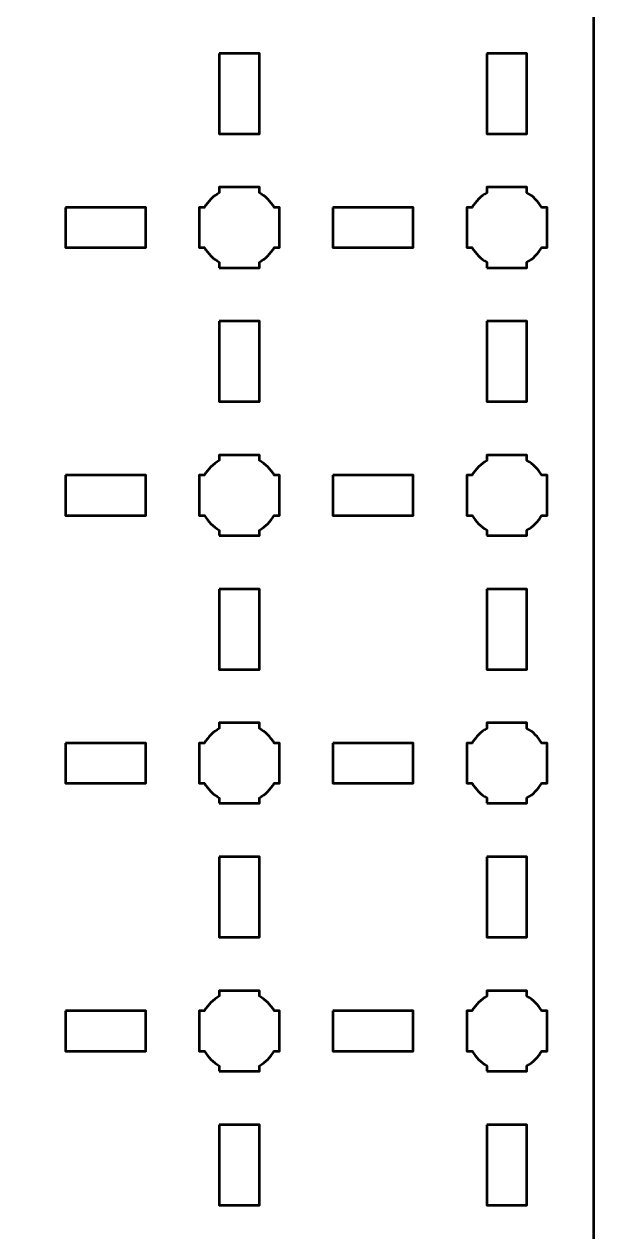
# Model space of a CAD drawing. Header units: centimetres. Extents: x -19.6 to 19.7, y -17.7 to 17.7.
# Drawn here: x 15.39 to 19.65, y -0.5 to 8.52 of the extents above; entities that cross this region are included whole.
import ezdxf

# ---------------------------------------------------------------- set-up
doc = ezdxf.new("R2010")
doc.units = ezdxf.units.CM
doc.header["$MEASUREMENT"] = 0
doc.layers.add('Layer 1', color=7, linetype='Continuous')

msp = doc.modelspace()

# ---------------------------------------------------------------- linework, layer by layer
at = {"layer": 'Layer 1', "lineweight": 53}
for points, knots in [([(-19.14991, 17.65006), (-19.14991, 17.65006), (19.15005, 17.65006), (19.15005, 17.65006), (19.15005, 17.65006), (19.42701, 17.65006), (19.65001, 17.42696), (19.65001, 17.14996), (19.65001, 17.14996), (19.65001, 17.14996), (19.65001, -17.14995), (19.65001, -17.14995), (19.65001, -17.14995), (19.65001, -17.42692), (19.42701, -17.65005), (19.15005, -17.65005), (19.15005, -17.65005), (19.15005, -17.65005), (-19.14991, -17.65005), (-19.14991, -17.65005), (-19.14991, -17.65005), (-19.42691, -17.65005), (-19.65, -17.42692), (-19.65, -17.14995), (-19.65, -17.14995), (-19.65, -17.14995), (-19.65, 17.14996), (-19.65, 17.14996), (-19.65, 17.14996), (-19.65, 17.42696), (-19.42691, 17.65006), (-19.14991, 17.65006)], [0, 0, 0, 0, 0.125, 0.125, 0.125, 0.125, 0.25, 0.25, 0.25, 0.25, 0.375, 0.375, 0.375, 0.375, 0.5, 0.5, 0.5, 0.5, 0.625, 0.625, 0.625, 0.625, 0.75, 0.75, 0.75, 0.75, 0.875, 0.875, 0.875, 0.875, 1, 1, 1, 1]), ([(16.85008, 8.30007), (16.85008, 8.30007), (17.15008, 8.30007), (17.15008, 8.30007), (17.15008, 8.30007), (17.15008, 8.30007), (17.15008, 7.70007), (17.15008, 7.70007), (17.15008, 7.70007), (17.15008, 7.70007), (16.85008, 7.70007), (16.85008, 7.70007), (16.85008, 7.70007), (16.85008, 7.70007), (16.85008, 8.30007), (16.85008, 8.30007)], [0, 0, 0, 0, 0.25, 0.25, 0.25, 0.25, 0.5, 0.5, 0.5, 0.5, 0.75, 0.75, 0.75, 0.75, 1, 1, 1, 1]), ([(18.85005, 8.30007), (18.85005, 8.30007), (19.15005, 8.30007), (19.15005, 8.30007), (19.15005, 8.30007), (19.15005, 8.30007), (19.15005, 7.70007), (19.15005, 7.70007), (19.15005, 7.70007), (19.15005, 7.70007), (18.85005, 7.70007), (18.85005, 7.70007), (18.85005, 7.70007), (18.85005, 7.70007), (18.85005, 8.30007), (18.85005, 8.30007)], [0, 0, 0, 0, 0.25, 0.25, 0.25, 0.25, 0.5, 0.5, 0.5, 0.5, 0.75, 0.75, 0.75, 0.75, 1, 1, 1, 1]), ([(16.84994, 6.70005), (16.84994, 6.70005), (16.84994, 6.74013), (16.84994, 6.74013), (16.84994, 6.74013), (16.80446, 6.76658), (16.76644, 6.80451), (16.74012, 6.85009), (16.74012, 6.85009), (16.74012, 6.85009), (16.70001, 6.85009), (16.70001, 6.85009), (16.70001, 6.85009), (16.70001, 6.85009), (16.70001, 7.00002), (16.70001, 7.00002), (16.70001, 7.00002), (16.70001, 7.00002), (16.70001, 7.15009), (16.70001, 7.15009), (16.70001, 7.15009), (16.70001, 7.15009), (16.74012, 7.15009), (16.74012, 7.15009), (16.74012, 7.15009), (16.76644, 7.19556), (16.80446, 7.23349), (16.84994, 7.25994), (16.84994, 7.25994), (16.84994, 7.25994), (16.84994, 7.30002), (16.84994, 7.30002), (16.84994, 7.30002), (16.84994, 7.30002), (17.00001, 7.30002), (17.00001, 7.30002), (17.00001, 7.30002), (17.00001, 7.30002), (17.14994, 7.30002), (17.14994, 7.30002), (17.14994, 7.30002), (17.14994, 7.30002), (17.14994, 7.25994), (17.14994, 7.25994), (17.14994, 7.25994), (17.19555, 7.23349), (17.23348, 7.19556), (17.25979, 7.15009), (17.25979, 7.15009), (17.25979, 7.15009), (17.30001, 7.15009), (17.30001, 7.15009), (17.30001, 7.15009), (17.30001, 7.15009), (17.30001, 7.00002), (17.30001, 7.00002), (17.30001, 7.00002), (17.30001, 7.00002), (17.30001, 6.85009), (17.30001, 6.85009), (17.30001, 6.85009), (17.30001, 6.85009), (17.25979, 6.85009), (17.25979, 6.85009), (17.25979, 6.85009), (17.23348, 6.80451), (17.19555, 6.76658), (17.14994, 6.74013), (17.14994, 6.74013), (17.14994, 6.74013), (17.14994, 6.70005), (17.14994, 6.70005), (17.14994, 6.70005), (17.14994, 6.70005), (17.00001, 6.70005), (17.00001, 6.70005), (17.00001, 6.70005), (17.00001, 6.70005), (16.84994, 6.70005), (16.84994, 6.70005)], [0, 0, 0, 0, 0.05, 0.05, 0.05, 0.05, 0.1, 0.1, 0.1, 0.1, 0.15, 0.15, 0.15, 0.15, 0.2, 0.2, 0.2, 0.2, 0.25, 0.25, 0.25, 0.25, 0.3, 0.3, 0.3, 0.3, 0.35, 0.35, 0.35, 0.35, 0.4, 0.4, 0.4, 0.4, 0.45, 0.45, 0.45, 0.45, 0.5, 0.5, 0.5, 0.5, 0.55, 0.55, 0.55, 0.55, 0.6, 0.6, 0.6, 0.6, 0.65, 0.65, 0.65, 0.65, 0.7, 0.7, 0.7, 0.7, 0.75, 0.75, 0.75, 0.75, 0.8, 0.8, 0.8, 0.8, 0.85, 0.85, 0.85, 0.85, 0.9, 0.9, 0.9, 0.9, 0.95, 0.95, 0.95, 0.95, 1, 1, 1, 1]), ([(18.84991, 6.70005), (18.84991, 6.70005), (18.84991, 6.74013), (18.84991, 6.74013), (18.84991, 6.74013), (18.80443, 6.76658), (18.76654, 6.80451), (18.74009, 6.85009), (18.74009, 6.85009), (18.74009, 6.85009), (18.69997, 6.85009), (18.69997, 6.85009), (18.69997, 6.85009), (18.69997, 6.85009), (18.69997, 7.00002), (18.69997, 7.00002), (18.69997, 7.00002), (18.69997, 7.00002), (18.69997, 7.15009), (18.69997, 7.15009), (18.69997, 7.15009), (18.69997, 7.15009), (18.74009, 7.15009), (18.74009, 7.15009), (18.74009, 7.15009), (18.76654, 7.19556), (18.80443, 7.23349), (18.84991, 7.25994), (18.84991, 7.25994), (18.84991, 7.25994), (18.84991, 7.30002), (18.84991, 7.30002), (18.84991, 7.30002), (18.84991, 7.30002), (18.99998, 7.30002), (18.99998, 7.30002), (18.99998, 7.30002), (18.99998, 7.30002), (19.14991, 7.30002), (19.14991, 7.30002), (19.14991, 7.30002), (19.14991, 7.30002), (19.14991, 7.25994), (19.14991, 7.25994), (19.14991, 7.25994), (19.19552, 7.23349), (19.23341, 7.19556), (19.25987, 7.15009), (19.25987, 7.15009), (19.25987, 7.15009), (19.29998, 7.15009), (19.29998, 7.15009), (19.29998, 7.15009), (19.29998, 7.15009), (19.29998, 7.00002), (19.29998, 7.00002), (19.29998, 7.00002), (19.29998, 7.00002), (19.29998, 6.85009), (19.29998, 6.85009), (19.29998, 6.85009), (19.29998, 6.85009), (19.25987, 6.85009), (19.25987, 6.85009), (19.25987, 6.85009), (19.23341, 6.80451), (19.19552, 6.76658), (19.14991, 6.74013), (19.14991, 6.74013), (19.14991, 6.74013), (19.14991, 6.70005), (19.14991, 6.70005), (19.14991, 6.70005), (19.14991, 6.70005), (18.99998, 6.70005), (18.99998, 6.70005), (18.99998, 6.70005), (18.99998, 6.70005), (18.84991, 6.70005), (18.84991, 6.70005)], [0, 0, 0, 0, 0.05, 0.05, 0.05, 0.05, 0.1, 0.1, 0.1, 0.1, 0.15, 0.15, 0.15, 0.15, 0.2, 0.2, 0.2, 0.2, 0.25, 0.25, 0.25, 0.25, 0.3, 0.3, 0.3, 0.3, 0.35, 0.35, 0.35, 0.35, 0.4, 0.4, 0.4, 0.4, 0.45, 0.45, 0.45, 0.45, 0.5, 0.5, 0.5, 0.5, 0.55, 0.55, 0.55, 0.55, 0.6, 0.6, 0.6, 0.6, 0.65, 0.65, 0.65, 0.65, 0.7, 0.7, 0.7, 0.7, 0.75, 0.75, 0.75, 0.75, 0.8, 0.8, 0.8, 0.8, 0.85, 0.85, 0.85, 0.85, 0.9, 0.9, 0.9, 0.9, 0.95, 0.95, 0.95, 0.95, 1, 1, 1, 1]), ([(15.69999, 7.14995), (15.69999, 7.14995), (16.29999, 7.14995), (16.29999, 7.14995), (16.29999, 7.14995), (16.29999, 7.14995), (16.29999, 6.84995), (16.29999, 6.84995), (16.29999, 6.84995), (16.29999, 6.84995), (15.69999, 6.84995), (15.69999, 6.84995), (15.69999, 6.84995), (15.69999, 6.84995), (15.69999, 7.14995), (15.69999, 7.14995)], [0, 0, 0, 0, 0.25, 0.25, 0.25, 0.25, 0.5, 0.5, 0.5, 0.5, 0.75, 0.75, 0.75, 0.75, 1, 1, 1, 1]), ([(17.70006, 7.14995), (17.70006, 7.14995), (18.30007, 7.14995), (18.30007, 7.14995), (18.30007, 7.14995), (18.30007, 7.14995), (18.30007, 6.84995), (18.30007, 6.84995), (18.30007, 6.84995), (18.30007, 6.84995), (17.70006, 6.84995), (17.70006, 6.84995), (17.70006, 6.84995), (17.70006, 6.84995), (17.70006, 7.14995), (17.70006, 7.14995)], [0, 0, 0, 0, 0.25, 0.25, 0.25, 0.25, 0.5, 0.5, 0.5, 0.5, 0.75, 0.75, 0.75, 0.75, 1, 1, 1, 1]), ([(16.85008, 6.3), (16.85008, 6.3), (17.15008, 6.3), (17.15008, 6.3), (17.15008, 6.3), (17.15008, 6.3), (17.15008, 5.7), (17.15008, 5.7), (17.15008, 5.7), (17.15008, 5.7), (16.85008, 5.7), (16.85008, 5.7), (16.85008, 5.7), (16.85008, 5.7), (16.85008, 6.3), (16.85008, 6.3)], [0, 0, 0, 0, 0.25, 0.25, 0.25, 0.25, 0.5, 0.5, 0.5, 0.5, 0.75, 0.75, 0.75, 0.75, 1, 1, 1, 1]), ([(18.85005, 6.3), (18.85005, 6.3), (19.15005, 6.3), (19.15005, 6.3), (19.15005, 6.3), (19.15005, 6.3), (19.15005, 5.7), (19.15005, 5.7), (19.15005, 5.7), (19.15005, 5.7), (18.85005, 5.7), (18.85005, 5.7), (18.85005, 5.7), (18.85005, 5.7), (18.85005, 6.3), (18.85005, 6.3)], [0, 0, 0, 0, 0.25, 0.25, 0.25, 0.25, 0.5, 0.5, 0.5, 0.5, 0.75, 0.75, 0.75, 0.75, 1, 1, 1, 1]), ([(16.84994, 4.70008), (16.84994, 4.70008), (16.84994, 4.74019), (16.84994, 4.74019), (16.84994, 4.74019), (16.80446, 4.76651), (16.76644, 4.80454), (16.74012, 4.85001), (16.74012, 4.85001), (16.74012, 4.85001), (16.70001, 4.85001), (16.70001, 4.85001), (16.70001, 4.85001), (16.70001, 4.85001), (16.70001, 5.00009), (16.70001, 5.00009), (16.70001, 5.00009), (16.70001, 5.00009), (16.70001, 5.15002), (16.70001, 5.15002), (16.70001, 5.15002), (16.70001, 5.15002), (16.74012, 5.15002), (16.74012, 5.15002), (16.74012, 5.15002), (16.76644, 5.19563), (16.80446, 5.23352), (16.84994, 5.25984), (16.84994, 5.25984), (16.84994, 5.25984), (16.84994, 5.30009), (16.84994, 5.30009), (16.84994, 5.30009), (16.84994, 5.30009), (17.00001, 5.30009), (17.00001, 5.30009), (17.00001, 5.30009), (17.00001, 5.30009), (17.14994, 5.30009), (17.14994, 5.30009), (17.14994, 5.30009), (17.14994, 5.30009), (17.14994, 5.25984), (17.14994, 5.25984), (17.14994, 5.25984), (17.19555, 5.23352), (17.23348, 5.19563), (17.25979, 5.15002), (17.25979, 5.15002), (17.25979, 5.15002), (17.30001, 5.15002), (17.30001, 5.15002), (17.30001, 5.15002), (17.30001, 5.15002), (17.30001, 5.00009), (17.30001, 5.00009), (17.30001, 5.00009), (17.30001, 5.00009), (17.30001, 4.85001), (17.30001, 4.85001), (17.30001, 4.85001), (17.30001, 4.85001), (17.25979, 4.85001), (17.25979, 4.85001), (17.25979, 4.85001), (17.23348, 4.80454), (17.19555, 4.76651), (17.14994, 4.74019), (17.14994, 4.74019), (17.14994, 4.74019), (17.14994, 4.70008), (17.14994, 4.70008), (17.14994, 4.70008), (17.14994, 4.70008), (17.00001, 4.70008), (17.00001, 4.70008), (17.00001, 4.70008), (17.00001, 4.70008), (16.84994, 4.70008), (16.84994, 4.70008)], [0, 0, 0, 0, 0.05, 0.05, 0.05, 0.05, 0.1, 0.1, 0.1, 0.1, 0.15, 0.15, 0.15, 0.15, 0.2, 0.2, 0.2, 0.2, 0.25, 0.25, 0.25, 0.25, 0.3, 0.3, 0.3, 0.3, 0.35, 0.35, 0.35, 0.35, 0.4, 0.4, 0.4, 0.4, 0.45, 0.45, 0.45, 0.45, 0.5, 0.5, 0.5, 0.5, 0.55, 0.55, 0.55, 0.55, 0.6, 0.6, 0.6, 0.6, 0.65, 0.65, 0.65, 0.65, 0.7, 0.7, 0.7, 0.7, 0.75, 0.75, 0.75, 0.75, 0.8, 0.8, 0.8, 0.8, 0.85, 0.85, 0.85, 0.85, 0.9, 0.9, 0.9, 0.9, 0.95, 0.95, 0.95, 0.95, 1, 1, 1, 1]), ([(18.84991, 4.70008), (18.84991, 4.70008), (18.84991, 4.74019), (18.84991, 4.74019), (18.84991, 4.74019), (18.80443, 4.76651), (18.76654, 4.80454), (18.74009, 4.85001), (18.74009, 4.85001), (18.74009, 4.85001), (18.69997, 4.85001), (18.69997, 4.85001), (18.69997, 4.85001), (18.69997, 4.85001), (18.69997, 5.00009), (18.69997, 5.00009), (18.69997, 5.00009), (18.69997, 5.00009), (18.69997, 5.15002), (18.69997, 5.15002), (18.69997, 5.15002), (18.69997, 5.15002), (18.74009, 5.15002), (18.74009, 5.15002), (18.74009, 5.15002), (18.76654, 5.19563), (18.80443, 5.23352), (18.84991, 5.25984), (18.84991, 5.25984), (18.84991, 5.25984), (18.84991, 5.30009), (18.84991, 5.30009), (18.84991, 5.30009), (18.84991, 5.30009), (18.99998, 5.30009), (18.99998, 5.30009), (18.99998, 5.30009), (18.99998, 5.30009), (19.14991, 5.30009), (19.14991, 5.30009), (19.14991, 5.30009), (19.14991, 5.30009), (19.14991, 5.25984), (19.14991, 5.25984), (19.14991, 5.25984), (19.19552, 5.23352), (19.23341, 5.19563), (19.25987, 5.15002), (19.25987, 5.15002), (19.25987, 5.15002), (19.29998, 5.15002), (19.29998, 5.15002), (19.29998, 5.15002), (19.29998, 5.15002), (19.29998, 5.00009), (19.29998, 5.00009), (19.29998, 5.00009), (19.29998, 5.00009), (19.29998, 4.85001), (19.29998, 4.85001), (19.29998, 4.85001), (19.29998, 4.85001), (19.25987, 4.85001), (19.25987, 4.85001), (19.25987, 4.85001), (19.23341, 4.80454), (19.19552, 4.76651), (19.14991, 4.74019), (19.14991, 4.74019), (19.14991, 4.74019), (19.14991, 4.70008), (19.14991, 4.70008), (19.14991, 4.70008), (19.14991, 4.70008), (18.99998, 4.70008), (18.99998, 4.70008), (18.99998, 4.70008), (18.99998, 4.70008), (18.84991, 4.70008), (18.84991, 4.70008)], [0, 0, 0, 0, 0.05, 0.05, 0.05, 0.05, 0.1, 0.1, 0.1, 0.1, 0.15, 0.15, 0.15, 0.15, 0.2, 0.2, 0.2, 0.2, 0.25, 0.25, 0.25, 0.25, 0.3, 0.3, 0.3, 0.3, 0.35, 0.35, 0.35, 0.35, 0.4, 0.4, 0.4, 0.4, 0.45, 0.45, 0.45, 0.45, 0.5, 0.5, 0.5, 0.5, 0.55, 0.55, 0.55, 0.55, 0.6, 0.6, 0.6, 0.6, 0.65, 0.65, 0.65, 0.65, 0.7, 0.7, 0.7, 0.7, 0.75, 0.75, 0.75, 0.75, 0.8, 0.8, 0.8, 0.8, 0.85, 0.85, 0.85, 0.85, 0.9, 0.9, 0.9, 0.9, 0.95, 0.95, 0.95, 0.95, 1, 1, 1, 1]), ([(15.69999, 5.15002), (15.69999, 5.15002), (16.29999, 5.15002), (16.29999, 5.15002), (16.29999, 5.15002), (16.29999, 5.15002), (16.29999, 4.85001), (16.29999, 4.85001), (16.29999, 4.85001), (16.29999, 4.85001), (15.69999, 4.85001), (15.69999, 4.85001), (15.69999, 4.85001), (15.69999, 4.85001), (15.69999, 5.15002), (15.69999, 5.15002)], [0, 0, 0, 0, 0.25, 0.25, 0.25, 0.25, 0.5, 0.5, 0.5, 0.5, 0.75, 0.75, 0.75, 0.75, 1, 1, 1, 1]), ([(17.70006, 5.15002), (17.70006, 5.15002), (18.30007, 5.15002), (18.30007, 5.15002), (18.30007, 5.15002), (18.30007, 5.15002), (18.30007, 4.85001), (18.30007, 4.85001), (18.30007, 4.85001), (18.30007, 4.85001), (17.70006, 4.85001), (17.70006, 4.85001), (17.70006, 4.85001), (17.70006, 4.85001), (17.70006, 5.15002), (17.70006, 5.15002)], [0, 0, 0, 0, 0.25, 0.25, 0.25, 0.25, 0.5, 0.5, 0.5, 0.5, 0.75, 0.75, 0.75, 0.75, 1, 1, 1, 1]), ([(16.85008, 4.30003), (16.85008, 4.30003), (17.15008, 4.30003), (17.15008, 4.30003), (17.15008, 4.30003), (17.15008, 4.30003), (17.15008, 3.70003), (17.15008, 3.70003), (17.15008, 3.70003), (17.15008, 3.70003), (16.85008, 3.70003), (16.85008, 3.70003), (16.85008, 3.70003), (16.85008, 3.70003), (16.85008, 4.30003), (16.85008, 4.30003)], [0, 0, 0, 0, 0.25, 0.25, 0.25, 0.25, 0.5, 0.5, 0.5, 0.5, 0.75, 0.75, 0.75, 0.75, 1, 1, 1, 1]), ([(18.85005, 4.30003), (18.85005, 4.30003), (19.15005, 4.30003), (19.15005, 4.30003), (19.15005, 4.30003), (19.15005, 4.30003), (19.15005, 3.70003), (19.15005, 3.70003), (19.15005, 3.70003), (19.15005, 3.70003), (18.85005, 3.70003), (18.85005, 3.70003), (18.85005, 3.70003), (18.85005, 3.70003), (18.85005, 4.30003), (18.85005, 4.30003)], [0, 0, 0, 0, 0.25, 0.25, 0.25, 0.25, 0.5, 0.5, 0.5, 0.5, 0.75, 0.75, 0.75, 0.75, 1, 1, 1, 1]), ([(16.84994, 2.70001), (16.84994, 2.70001), (16.84994, 2.74023), (16.84994, 2.74023), (16.84994, 2.74023), (16.80446, 2.76658), (16.76644, 2.80447), (16.74012, 2.85008), (16.74012, 2.85008), (16.74012, 2.85008), (16.70001, 2.85008), (16.70001, 2.85008), (16.70001, 2.85008), (16.70001, 2.85008), (16.70001, 3.00001), (16.70001, 3.00001), (16.70001, 3.00001), (16.70001, 3.00001), (16.70001, 3.15008), (16.70001, 3.15008), (16.70001, 3.15008), (16.70001, 3.15008), (16.74012, 3.15008), (16.74012, 3.15008), (16.74012, 3.15008), (16.76644, 3.19556), (16.80446, 3.23359), (16.84994, 3.2599), (16.84994, 3.2599), (16.84994, 3.2599), (16.84994, 3.30001), (16.84994, 3.30001), (16.84994, 3.30001), (16.84994, 3.30001), (17.00001, 3.30001), (17.00001, 3.30001), (17.00001, 3.30001), (17.00001, 3.30001), (17.14994, 3.30001), (17.14994, 3.30001), (17.14994, 3.30001), (17.14994, 3.30001), (17.14994, 3.2599), (17.14994, 3.2599), (17.14994, 3.2599), (17.19555, 3.23359), (17.23348, 3.19556), (17.25979, 3.15008), (17.25979, 3.15008), (17.25979, 3.15008), (17.30001, 3.15008), (17.30001, 3.15008), (17.30001, 3.15008), (17.30001, 3.15008), (17.30001, 3.00001), (17.30001, 3.00001), (17.30001, 3.00001), (17.30001, 3.00001), (17.30001, 2.85008), (17.30001, 2.85008), (17.30001, 2.85008), (17.30001, 2.85008), (17.25979, 2.85008), (17.25979, 2.85008), (17.25979, 2.85008), (17.23348, 2.80447), (17.19555, 2.76658), (17.14994, 2.74023), (17.14994, 2.74023), (17.14994, 2.74023), (17.14994, 2.70001), (17.14994, 2.70001), (17.14994, 2.70001), (17.14994, 2.70001), (17.00001, 2.70001), (17.00001, 2.70001), (17.00001, 2.70001), (17.00001, 2.70001), (16.84994, 2.70001), (16.84994, 2.70001)], [0, 0, 0, 0, 0.05, 0.05, 0.05, 0.05, 0.1, 0.1, 0.1, 0.1, 0.15, 0.15, 0.15, 0.15, 0.2, 0.2, 0.2, 0.2, 0.25, 0.25, 0.25, 0.25, 0.3, 0.3, 0.3, 0.3, 0.35, 0.35, 0.35, 0.35, 0.4, 0.4, 0.4, 0.4, 0.45, 0.45, 0.45, 0.45, 0.5, 0.5, 0.5, 0.5, 0.55, 0.55, 0.55, 0.55, 0.6, 0.6, 0.6, 0.6, 0.65, 0.65, 0.65, 0.65, 0.7, 0.7, 0.7, 0.7, 0.75, 0.75, 0.75, 0.75, 0.8, 0.8, 0.8, 0.8, 0.85, 0.85, 0.85, 0.85, 0.9, 0.9, 0.9, 0.9, 0.95, 0.95, 0.95, 0.95, 1, 1, 1, 1]), ([(18.84991, 2.70001), (18.84991, 2.70001), (18.84991, 2.74023), (18.84991, 2.74023), (18.84991, 2.74023), (18.80443, 2.76658), (18.76654, 2.80447), (18.74009, 2.85008), (18.74009, 2.85008), (18.74009, 2.85008), (18.69997, 2.85008), (18.69997, 2.85008), (18.69997, 2.85008), (18.69997, 2.85008), (18.69997, 3.00001), (18.69997, 3.00001), (18.69997, 3.00001), (18.69997, 3.00001), (18.69997, 3.15008), (18.69997, 3.15008), (18.69997, 3.15008), (18.69997, 3.15008), (18.74009, 3.15008), (18.74009, 3.15008), (18.74009, 3.15008), (18.76654, 3.19556), (18.80443, 3.23359), (18.84991, 3.2599), (18.84991, 3.2599), (18.84991, 3.2599), (18.84991, 3.30001), (18.84991, 3.30001), (18.84991, 3.30001), (18.84991, 3.30001), (18.99998, 3.30001), (18.99998, 3.30001), (18.99998, 3.30001), (18.99998, 3.30001), (19.14991, 3.30001), (19.14991, 3.30001), (19.14991, 3.30001), (19.14991, 3.30001), (19.14991, 3.2599), (19.14991, 3.2599), (19.14991, 3.2599), (19.19552, 3.23359), (19.23341, 3.19556), (19.25987, 3.15008), (19.25987, 3.15008), (19.25987, 3.15008), (19.29998, 3.15008), (19.29998, 3.15008), (19.29998, 3.15008), (19.29998, 3.15008), (19.29998, 3.00001), (19.29998, 3.00001), (19.29998, 3.00001), (19.29998, 3.00001), (19.29998, 2.85008), (19.29998, 2.85008), (19.29998, 2.85008), (19.29998, 2.85008), (19.25987, 2.85008), (19.25987, 2.85008), (19.25987, 2.85008), (19.23341, 2.80447), (19.19552, 2.76658), (19.14991, 2.74023), (19.14991, 2.74023), (19.14991, 2.74023), (19.14991, 2.70001), (19.14991, 2.70001), (19.14991, 2.70001), (19.14991, 2.70001), (18.99998, 2.70001), (18.99998, 2.70001), (18.99998, 2.70001), (18.99998, 2.70001), (18.84991, 2.70001), (18.84991, 2.70001)], [0, 0, 0, 0, 0.05, 0.05, 0.05, 0.05, 0.1, 0.1, 0.1, 0.1, 0.15, 0.15, 0.15, 0.15, 0.2, 0.2, 0.2, 0.2, 0.25, 0.25, 0.25, 0.25, 0.3, 0.3, 0.3, 0.3, 0.35, 0.35, 0.35, 0.35, 0.4, 0.4, 0.4, 0.4, 0.45, 0.45, 0.45, 0.45, 0.5, 0.5, 0.5, 0.5, 0.55, 0.55, 0.55, 0.55, 0.6, 0.6, 0.6, 0.6, 0.65, 0.65, 0.65, 0.65, 0.7, 0.7, 0.7, 0.7, 0.75, 0.75, 0.75, 0.75, 0.8, 0.8, 0.8, 0.8, 0.85, 0.85, 0.85, 0.85, 0.9, 0.9, 0.9, 0.9, 0.95, 0.95, 0.95, 0.95, 1, 1, 1, 1]), ([(15.69999, 3.15008), (15.69999, 3.15008), (16.29999, 3.15008), (16.29999, 3.15008), (16.29999, 3.15008), (16.29999, 3.15008), (16.29999, 2.85008), (16.29999, 2.85008), (16.29999, 2.85008), (16.29999, 2.85008), (15.69999, 2.85008), (15.69999, 2.85008), (15.69999, 2.85008), (15.69999, 2.85008), (15.69999, 3.15008), (15.69999, 3.15008)], [0, 0, 0, 0, 0.25, 0.25, 0.25, 0.25, 0.5, 0.5, 0.5, 0.5, 0.75, 0.75, 0.75, 0.75, 1, 1, 1, 1]), ([(17.70006, 3.15008), (17.70006, 3.15008), (18.30007, 3.15008), (18.30007, 3.15008), (18.30007, 3.15008), (18.30007, 3.15008), (18.30007, 2.85008), (18.30007, 2.85008), (18.30007, 2.85008), (18.30007, 2.85008), (17.70006, 2.85008), (17.70006, 2.85008), (17.70006, 2.85008), (17.70006, 2.85008), (17.70006, 3.15008), (17.70006, 3.15008)], [0, 0, 0, 0, 0.25, 0.25, 0.25, 0.25, 0.5, 0.5, 0.5, 0.5, 0.75, 0.75, 0.75, 0.75, 1, 1, 1, 1]), ([(16.85008, 2.29996), (16.85008, 2.29996), (17.15008, 2.29996), (17.15008, 2.29996), (17.15008, 2.29996), (17.15008, 2.29996), (17.15008, 1.69995), (17.15008, 1.69995), (17.15008, 1.69995), (17.15008, 1.69995), (16.85008, 1.69995), (16.85008, 1.69995), (16.85008, 1.69995), (16.85008, 1.69995), (16.85008, 2.29996), (16.85008, 2.29996)], [0, 0, 0, 0, 0.25, 0.25, 0.25, 0.25, 0.5, 0.5, 0.5, 0.5, 0.75, 0.75, 0.75, 0.75, 1, 1, 1, 1]), ([(18.85005, 2.29996), (18.85005, 2.29996), (19.15005, 2.29996), (19.15005, 2.29996), (19.15005, 2.29996), (19.15005, 2.29996), (19.15005, 1.69995), (19.15005, 1.69995), (19.15005, 1.69995), (19.15005, 1.69995), (18.85005, 1.69995), (18.85005, 1.69995), (18.85005, 1.69995), (18.85005, 1.69995), (18.85005, 2.29996), (18.85005, 2.29996)], [0, 0, 0, 0, 0.25, 0.25, 0.25, 0.25, 0.5, 0.5, 0.5, 0.5, 0.75, 0.75, 0.75, 0.75, 1, 1, 1, 1]), ([(16.84994, 0.70004), (16.84994, 0.70004), (16.84994, 0.74015), (16.84994, 0.74015), (16.84994, 0.74015), (16.80446, 0.76661), (16.76644, 0.8045), (16.74012, 0.84997), (16.74012, 0.84997), (16.74012, 0.84997), (16.70001, 0.84997), (16.70001, 0.84997), (16.70001, 0.84997), (16.70001, 0.84997), (16.70001, 1.00004), (16.70001, 1.00004), (16.70001, 1.00004), (16.70001, 1.00004), (16.70001, 1.14997), (16.70001, 1.14997), (16.70001, 1.14997), (16.70001, 1.14997), (16.74012, 1.14997), (16.74012, 1.14997), (16.74012, 1.14997), (16.76644, 1.19559), (16.80446, 1.23351), (16.84994, 1.25997), (16.84994, 1.25997), (16.84994, 1.25997), (16.84994, 1.30005), (16.84994, 1.30005), (16.84994, 1.30005), (16.84994, 1.30005), (17.00001, 1.30005), (17.00001, 1.30005), (17.00001, 1.30005), (17.00001, 1.30005), (17.14994, 1.30005), (17.14994, 1.30005), (17.14994, 1.30005), (17.14994, 1.30005), (17.14994, 1.25997), (17.14994, 1.25997), (17.14994, 1.25997), (17.19555, 1.23351), (17.23348, 1.19559), (17.25979, 1.14997), (17.25979, 1.14997), (17.25979, 1.14997), (17.30001, 1.14997), (17.30001, 1.14997), (17.30001, 1.14997), (17.30001, 1.14997), (17.30001, 1.00004), (17.30001, 1.00004), (17.30001, 1.00004), (17.30001, 1.00004), (17.30001, 0.84997), (17.30001, 0.84997), (17.30001, 0.84997), (17.30001, 0.84997), (17.25979, 0.84997), (17.25979, 0.84997), (17.25979, 0.84997), (17.23348, 0.8045), (17.19555, 0.76661), (17.14994, 0.74015), (17.14994, 0.74015), (17.14994, 0.74015), (17.14994, 0.70004), (17.14994, 0.70004), (17.14994, 0.70004), (17.14994, 0.70004), (17.00001, 0.70004), (17.00001, 0.70004), (17.00001, 0.70004), (17.00001, 0.70004), (16.84994, 0.70004), (16.84994, 0.70004)], [0, 0, 0, 0, 0.05, 0.05, 0.05, 0.05, 0.1, 0.1, 0.1, 0.1, 0.15, 0.15, 0.15, 0.15, 0.2, 0.2, 0.2, 0.2, 0.25, 0.25, 0.25, 0.25, 0.3, 0.3, 0.3, 0.3, 0.35, 0.35, 0.35, 0.35, 0.4, 0.4, 0.4, 0.4, 0.45, 0.45, 0.45, 0.45, 0.5, 0.5, 0.5, 0.5, 0.55, 0.55, 0.55, 0.55, 0.6, 0.6, 0.6, 0.6, 0.65, 0.65, 0.65, 0.65, 0.7, 0.7, 0.7, 0.7, 0.75, 0.75, 0.75, 0.75, 0.8, 0.8, 0.8, 0.8, 0.85, 0.85, 0.85, 0.85, 0.9, 0.9, 0.9, 0.9, 0.95, 0.95, 0.95, 0.95, 1, 1, 1, 1]), ([(18.84991, 0.70004), (18.84991, 0.70004), (18.84991, 0.74015), (18.84991, 0.74015), (18.84991, 0.74015), (18.80443, 0.76661), (18.76654, 0.8045), (18.74009, 0.84997), (18.74009, 0.84997), (18.74009, 0.84997), (18.69997, 0.84997), (18.69997, 0.84997), (18.69997, 0.84997), (18.69997, 0.84997), (18.69997, 1.00004), (18.69997, 1.00004), (18.69997, 1.00004), (18.69997, 1.00004), (18.69997, 1.14997), (18.69997, 1.14997), (18.69997, 1.14997), (18.69997, 1.14997), (18.74009, 1.14997), (18.74009, 1.14997), (18.74009, 1.14997), (18.76654, 1.19559), (18.80443, 1.23351), (18.84991, 1.25997), (18.84991, 1.25997), (18.84991, 1.25997), (18.84991, 1.30005), (18.84991, 1.30005), (18.84991, 1.30005), (18.84991, 1.30005), (18.99998, 1.30005), (18.99998, 1.30005), (18.99998, 1.30005), (18.99998, 1.30005), (19.14991, 1.30005), (19.14991, 1.30005), (19.14991, 1.30005), (19.14991, 1.30005), (19.14991, 1.25997), (19.14991, 1.25997), (19.14991, 1.25997), (19.19552, 1.23351), (19.23341, 1.19559), (19.25987, 1.14997), (19.25987, 1.14997), (19.25987, 1.14997), (19.29998, 1.14997), (19.29998, 1.14997), (19.29998, 1.14997), (19.29998, 1.14997), (19.29998, 1.00004), (19.29998, 1.00004), (19.29998, 1.00004), (19.29998, 1.00004), (19.29998, 0.84997), (19.29998, 0.84997), (19.29998, 0.84997), (19.29998, 0.84997), (19.25987, 0.84997), (19.25987, 0.84997), (19.25987, 0.84997), (19.23341, 0.8045), (19.19552, 0.76661), (19.14991, 0.74015), (19.14991, 0.74015), (19.14991, 0.74015), (19.14991, 0.70004), (19.14991, 0.70004), (19.14991, 0.70004), (19.14991, 0.70004), (18.99998, 0.70004), (18.99998, 0.70004), (18.99998, 0.70004), (18.99998, 0.70004), (18.84991, 0.70004), (18.84991, 0.70004)], [0, 0, 0, 0, 0.05, 0.05, 0.05, 0.05, 0.1, 0.1, 0.1, 0.1, 0.15, 0.15, 0.15, 0.15, 0.2, 0.2, 0.2, 0.2, 0.25, 0.25, 0.25, 0.25, 0.3, 0.3, 0.3, 0.3, 0.35, 0.35, 0.35, 0.35, 0.4, 0.4, 0.4, 0.4, 0.45, 0.45, 0.45, 0.45, 0.5, 0.5, 0.5, 0.5, 0.55, 0.55, 0.55, 0.55, 0.6, 0.6, 0.6, 0.6, 0.65, 0.65, 0.65, 0.65, 0.7, 0.7, 0.7, 0.7, 0.75, 0.75, 0.75, 0.75, 0.8, 0.8, 0.8, 0.8, 0.85, 0.85, 0.85, 0.85, 0.9, 0.9, 0.9, 0.9, 0.95, 0.95, 0.95, 0.95, 1, 1, 1, 1]), ([(15.69999, 1.14997), (15.69999, 1.14997), (16.29999, 1.14997), (16.29999, 1.14997), (16.29999, 1.14997), (16.29999, 1.14997), (16.29999, 0.84997), (16.29999, 0.84997), (16.29999, 0.84997), (16.29999, 0.84997), (15.69999, 0.84997), (15.69999, 0.84997), (15.69999, 0.84997), (15.69999, 0.84997), (15.69999, 1.14997), (15.69999, 1.14997)], [0, 0, 0, 0, 0.25, 0.25, 0.25, 0.25, 0.5, 0.5, 0.5, 0.5, 0.75, 0.75, 0.75, 0.75, 1, 1, 1, 1]), ([(17.70006, 1.14997), (17.70006, 1.14997), (18.30007, 1.14997), (18.30007, 1.14997), (18.30007, 1.14997), (18.30007, 1.14997), (18.30007, 0.84997), (18.30007, 0.84997), (18.30007, 0.84997), (18.30007, 0.84997), (17.70006, 0.84997), (17.70006, 0.84997), (17.70006, 0.84997), (17.70006, 0.84997), (17.70006, 1.14997), (17.70006, 1.14997)], [0, 0, 0, 0, 0.25, 0.25, 0.25, 0.25, 0.5, 0.5, 0.5, 0.5, 0.75, 0.75, 0.75, 0.75, 1, 1, 1, 1]), ([(16.85008, 0.30003), (16.85008, 0.30003), (17.15008, 0.30003), (17.15008, 0.30003), (17.15008, 0.30003), (17.15008, 0.30003), (17.15008, -0.29998), (17.15008, -0.29998), (17.15008, -0.29998), (17.15008, -0.29998), (16.85008, -0.29998), (16.85008, -0.29998), (16.85008, -0.29998), (16.85008, -0.29998), (16.85008, 0.30003), (16.85008, 0.30003)], [0, 0, 0, 0, 0.25, 0.25, 0.25, 0.25, 0.5, 0.5, 0.5, 0.5, 0.75, 0.75, 0.75, 0.75, 1, 1, 1, 1]), ([(18.85005, 0.30003), (18.85005, 0.30003), (19.15005, 0.30003), (19.15005, 0.30003), (19.15005, 0.30003), (19.15005, 0.30003), (19.15005, -0.29998), (19.15005, -0.29998), (19.15005, -0.29998), (19.15005, -0.29998), (18.85005, -0.29998), (18.85005, -0.29998), (18.85005, -0.29998), (18.85005, -0.29998), (18.85005, 0.30003), (18.85005, 0.30003)], [0, 0, 0, 0, 0.25, 0.25, 0.25, 0.25, 0.5, 0.5, 0.5, 0.5, 0.75, 0.75, 0.75, 0.75, 1, 1, 1, 1])]:
    msp.add_open_spline(points, degree=3, knots=knots, dxfattribs=at)

doc.saveas('drawing.dxf')
